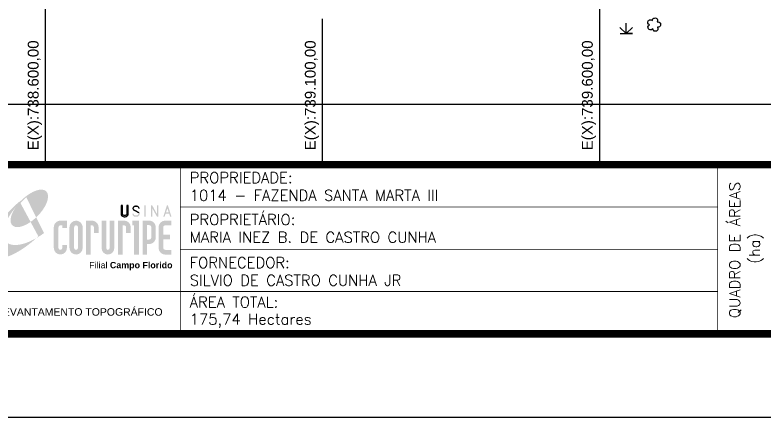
# Model space of a CAD drawing. Extents: x 737026 to 741481, y 7824136 to 7827286.
# Drawn here: x 738545 to 739899, y 7824136 to 7824861 of the extents above; entities that cross this region are included whole.
import ezdxf
from ezdxf.enums import TextEntityAlignment as Align

# ---------------------------------------------------------------- set-up
doc = ezdxf.new("R2010")
doc.units = 0
doc.linetypes.add('CONTINUO', pattern=[0])
doc.linetypes.add('LIN0', pattern=[0])
for name, color, linetype in [('_SIMBOLO ARVORE', 118, 'Continuous'), ('_SIMBOLO BREJO', 118, 'Continuous'), ('MALHA', 8, 'Continuous'), ('MARGEM', 5, 'Continuous')]:
    doc.layers.add(name, color=color, linetype=linetype)
doc.styles.add('ARIAL', font='arial.ttf')
doc.styles.add('Simplex', font='simplex.shx')
doc.styles.get("Standard").update_dxf_attribs({"font": 'arial.ttf'})

# ---------------------------------------------------------------- blocks, each defined once
blk = doc.blocks.new('A$C78F83FB3')
at = {"layer": 'MARGEM'}
h = blk.add_hatch(color=20, dxfattribs=at)
edge = h.paths.add_edge_path()
edge.add_ellipse((19.49, 23.77), major_axis=(-6.68, -6.67), ratio=0.469426, start_angle=292.7328, end_angle=601.2579)
edge.add_ellipse((22.83, 22.05), major_axis=(12.64, 11.29), ratio=0.457614, start_angle=79.9069, end_angle=107.9139)
edge = h.paths.add_edge_path()
edge.add_ellipse((18.28, 18.7), major_axis=(13.95, 13.59), ratio=0.386848, start_angle=63.9612, end_angle=264.5993)
edge.add_ellipse((22.83, 22.05), major_axis=(12.64, 11.29), ratio=0.457614, start_angle=107.9139, end_angle=245.1182, ccw=False)
edge.add_ellipse((19.49, 23.77), major_axis=(-6.68, -6.67), ratio=0.469426, start_angle=241.2579, end_angle=292.7328, ccw=False)
for color, points in [(20, [(15.46, 26.12), (14.17, 24.81), (14.06, 24.24), (14.39, 23.97), (14.67, 24.54), (19.47, 29.32), (18.48, 28.66), (17.31, 27.78)]), (7, [(58.42, 24.9), (57.9, 24.9), (57.9, 21.73, -0.414214), (57.15, 20.98), (56.84, 20.98, -0.414214), (56.09, 21.73), (56.09, 24.9), (55.57, 24.9), (55.57, 21.73, 0.414214), (56.84, 20.46), (57.15, 20.46, 0.414214), (58.42, 21.73)]), (7, [(61.7, 24.9), (61.23, 24.9, 0.396318), (60.04, 23.78), (60.04, 23.72, 0.151912), (60.39, 22.97), (60.46, 22.92), (62.18, 22), (62.85, 21.83, 0.12407), (62.51, 22.42), (60.75, 23.36, -0.13192), (60.56, 23.77, -0.385578), (61.23, 24.37), (61.7, 24.37, -0.414214), (62.37, 23.7), (62.89, 23.7, 0.414214)]), (7, [(62.37, 23.7), (62.89, 23.7, 0.414214), (61.7, 24.9), (61.23, 24.9, 0.396318), (60.04, 23.78), (60.04, 23.72, 0.151912), (60.39, 22.97), (60.46, 22.92), (62.18, 22), (62.18, 22, -0.131921), (62.37, 21.59, -0.385578), (61.7, 20.98), (61.23, 20.98, -0.414214), (60.56, 21.65), (60.04, 21.65, 0.414214), (61.23, 20.46), (61.7, 20.46, 0.402546), (62.89, 21.61, 0.165292), (62.51, 22.42), (60.75, 23.36, -0.13192), (60.56, 23.77, -0.385578), (61.23, 24.37), (61.7, 24.37, -0.414214)]), (7, [(30.97, 12.46), (29.13, 12.46), (29.13, 8.21, 1), (34.29, 8.21), (34.29, 9.41), (32.45, 9.41), (32.45, 8.21, -1), (30.97, 8.21)])]:
    blk.add_hatch(color=color, dxfattribs=at).paths.add_polyline_path(points)
h = blk.add_hatch(color=7, dxfattribs=at)
h.paths.add_polyline_path([(65.24, 24.9), (64.72, 24.9), (64.72, 20.46), (65.24, 20.46)])
h.paths.add_polyline_path([(67.38, 20.46), (67.9, 20.46), (67.9, 23.74), (69.74, 20.46), (70.23, 20.46), (70.23, 24.9), (69.71, 24.9), (69.71, 21.58), (67.85, 24.9), (67.38, 24.9)])
h.paths.add_polyline_path([(72.17, 20.46), (72.72, 20.46), (73.14, 21.73), (74.49, 21.73), (74.9, 20.46), (75.45, 20.46), (74, 24.9), (73.62, 24.9)])
h.paths.add_polyline_path([(73.81, 23.8), (74.32, 22.25), (73.31, 22.25)], flags=16)
h = blk.add_hatch(color=7, dxfattribs=at)
h.paths.add_polyline_path([(31.71, 18.93, 0.414214), (29.13, 16.35), (29.13, 12.46), (30.97, 12.46), (30.97, 16.35, -0.414214), (31.71, 17.09), (32.45, 17.09), (32.45, 16.02), (34.29, 16.02), (34.29, 18.93)])
h.paths.add_polyline_path([(44.15, 17.09, -0.414214), (44.89, 16.35), (44.89, 14.1), (46.72, 14.1), (46.72, 16.17, 0.433937), (44.15, 18.93), (41.77, 18.93), (41.77, 12.46), (43.61, 12.46), (43.61, 17.09)])
h.paths.add_polyline_path([(43.61, 12.46), (41.77, 12.46), (41.77, 5.62), (43.61, 5.62)])
h.paths.add_polyline_path([(47.92, 12.46), (49.75, 12.46), (49.75, 18.93), (47.92, 18.93)])
h.paths.add_polyline_path([(52.91, 18.93), (51.08, 18.93), (51.08, 12.46), (52.91, 12.46)])
h.paths.add_polyline_path([(51.08, 8.12, -1), (49.75, 8.12), (49.75, 12.46), (47.92, 12.46), (47.92, 8.12, 1), (52.91, 8.12), (52.91, 12.46), (51.08, 12.46)])
h.paths.add_polyline_path([(54.41, 12.46), (56.25, 12.46), (56.25, 17.09), (56.79, 17.09, -0.414214), (57.53, 16.35), (57.53, 14.1), (59.36, 14.1), (59.36, 16.17, 0.433937), (56.79, 18.93), (54.41, 18.93)])
h.paths.add_polyline_path([(56.25, 12.46), (54.41, 12.46), (54.41, 5.62), (56.25, 5.62)])
h.paths.add_polyline_path([(60.73, 12.46), (62.58, 12.46), (62.58, 18.93), (60.02, 18.93), (60.02, 17.08), (60.73, 17.08)])
h.paths.add_polyline_path([(62.58, 12.46), (60.73, 12.46), (60.73, 5.62), (62.58, 5.62)])
h.paths.add_polyline_path([(64.06, 12.46), (65.82, 12.46), (65.82, 17.17), (66.66, 17.17, -0.450417), (67.48, 16.25), (67.48, 12.46), (69.24, 12.46, 0.002307), (69.24, 12.48, 0.005282), (69.23, 12.54, -0.000938), (69.23, 12.53), (69.23, 16.17, 0.433937), (66.66, 18.93), (64.06, 18.93)])
h.paths.add_polyline_path([(64.06, 5.62), (65.82, 5.62), (65.82, 9.77), (66.66, 9.77, 0.426056), (69.24, 12.46), (67.48, 12.46), (67.48, 12.45, -0.450417), (66.66, 11.53), (65.82, 11.53), (65.82, 12.46), (64.06, 12.46)])
h.paths.add_polyline_path([(70.37, 12.46), (74.87, 12.46), (74.87, 13.44), (72.21, 13.44), (72.21, 16.35, -0.414214), (72.95, 17.09), (75.38, 17.09), (75.38, 18.93), (72.95, 18.93, 0.414214), (70.37, 16.35)])
h.paths.add_polyline_path([(72.21, 11.62), (74.87, 11.62), (74.87, 12.46), (70.37, 12.46), (70.37, 8.21, 0.414214), (72.95, 5.62), (75.38, 5.62), (75.38, 7.47), (72.95, 7.47, -0.414214), (72.21, 8.21)])
h = blk.add_hatch(color=7, dxfattribs=at)
h.paths.add_polyline_path([(35.29, 16.35), (35.29, 8.21, 1), (40.46, 8.21, 0.016978), (40.45, 8.38), (40.45, 16.17, 0.433937), (37.88, 18.93), (37.87, 18.93, 0.41391)])
h.paths.add_polyline_path([(38.62, 16.35), (38.62, 8.21, -1), (37.13, 8.21), (37.13, 16.35, -1)], flags=16)
at = {"layer": 'MARGEM', "color": 7}
blk.add_lwpolyline([(58.42, 24.9), (57.9, 24.9), (57.9, 21.73, -0.414214), (57.15, 20.98), (56.84, 20.98, -0.414214), (56.09, 21.73), (56.09, 24.9), (55.57, 24.9), (55.57, 21.73, 0.414214), (56.84, 20.46), (57.15, 20.46, 0.414214), (58.42, 21.73), (58.42, 24.9)], format="xyb", close=True, dxfattribs=at)
at = {"layer": 'MARGEM', "color": 252, "insert": (43.05, 2.72), "char_height": 2.5, "width": 33.0271, "attachment_point": 1, "style": 'ARIAL'}
blk.add_mtext('Filial {\\fArial|b1|i0|c0|p34;Campo Florido}', dxfattribs=at)

msp = doc.modelspace()

# ---------------------------------------------------------------- linework, layer by layer
at = {"layer": '_SIMBOLO ARVORE', "linetype": 'CONTINUO'}
msp.add_polyline3d([(739696.3, 7824835.9, 0), (739694.2, 7824834.2, 0), (739691.6, 7824833.9, 0), (739689.7, 7824834.6, 0), (739688.4, 7824835.9, 0), (739687.8, 7824837.4, 0), (739687.7, 7824839.6, 0), (739688.4, 7824841, 0), (739689.2, 7824842.1, 0), (739690.7, 7824843.1, 0), (739689.7, 7824843.4, 0), (739688.8, 7824844.2, 0), (739687.6, 7824846, 0), (739687.4, 7824848.1, 0), (739688.2, 7824850.3, 0), (739689.1, 7824851.1, 0), (739690.7, 7824852, 0), (739692.3, 7824852.2, 0), (739693.6, 7824852, 0), (739694.6, 7824851.6, 0), (739695.7, 7824850.6, 0), (739696.1, 7824852.5, 0), (739696.4, 7824853.3, 0), (739697.2, 7824854.3, 0), (739698.5, 7824854.8, 0), (739699.7, 7824855.3, 0), (739701.1, 7824855.5, 0), (739702.4, 7824855.3, 0), (739703.4, 7824854.7, 0), (739704.2, 7824853.9, 0), (739704.9, 7824852.5, 0), (739705.2, 7824851, 0), (739704.6, 7824848.3, 0), (739706.4, 7824848.3, 0), (739708, 7824847.9, 0), (739709.5, 7824846.8, 0), (739710.3, 7824845.8, 0), (739710.5, 7824842.1, 0), (739709.6, 7824840.5, 0), (739708.4, 7824839.4, 0), (739706.5, 7824838.9, 0), (739704.8, 7824839, 0), (739705.7, 7824835.5, 0), (739705.3, 7824834.1, 0), (739704.3, 7824832.7, 0), (739703.2, 7824831.8, 0), (739701.6, 7824831.4, 0), (739700.1, 7824831.5, 0), (739698.9, 7824831.8, 0), (739697.6, 7824833.1, 0), (739696.7, 7824834.3, 0), (739696.4, 7824836.1, 0)], dxfattribs=at)
at = {"layer": '_SIMBOLO BREJO', "linetype": 'CONTINUO'}
msp.add_polyline3d([(739637.3, 7824827.2, 0), (739659.7, 7824827.2, 0), (739648.5, 7824827.2, 0), (739637.2, 7824838.4, 0), (739648.5, 7824827.2, 0), (739659.8, 7824838.4, 0), (739648.5, 7824827.2, 0), (739648.5, 7824846.1, 0)], dxfattribs=at)
at = {"layer": 'MALHA', "color": 8}
for points in [[(738600, 7825114.2), (738600, 7824859), (738600, 7824590.8)], [(739600, 7825004.8), (739600, 7824859), (739600, 7824590.8)], [(739100, 7824853.9), (739100, 7824590.8)], [(737176.3, 7824700), (741331.3, 7824700)]]:
    msp.add_lwpolyline(points, dxfattribs=at)
at = {"layer": 'MARGEM', "color": 174, "linetype": 'LIN0', "flags": 128}
msp.add_lwpolyline([(741481.3, 7827285.8), (737026.3, 7827285.8), (737026.3, 7824135.8), (741481.3, 7824135.8)], close=True, dxfattribs=at)
at = {"layer": 'MARGEM', "color": 174, "linetype": 'LIN0', "const_width": 13.6, "flags": 128}
for points in [[(741331.3, 7827135.8), (737176.3, 7827135.8), (737176.3, 7824285.8), (741331.3, 7824285.8)], [(738481.3, 7824590.8), (741331.3, 7824590.8), (741331.3, 7824285.8), (738481.3, 7824285.8)]]:
    msp.add_lwpolyline(points, close=True, dxfattribs=at)
at = {"layer": 'MARGEM', "color": 174, "linetype": 'LIN0', "flags": 128}
for points, const_width in [([(738843.7, 7824590.8), (738843.7, 7824285.8)], 1.51), ([(738843.7, 7824590.8), (738843.7, 7824288.6)], 1.5), ([(739813.5, 7824590.8), (739813.5, 7824289.6)], 1.51), ([(738843.7, 7824514.6), (739813.5, 7824514.6)], 1.51), ([(738843.7, 7824438.3), (739813.5, 7824438.3)], 1.51), ([(738481.3, 7824362.1), (739813.5, 7824362.1)], 1.51)]:
    msp.add_lwpolyline(points, dxfattribs=dict(at, const_width=const_width))

# ---------------------------------------------------------------- block references
at = {"layer": 'MARGEM', "linetype": 'ByBlock', "xscale": 4.587008144540713, "yscale": 4.587008144540713, "zscale": 4.587008144540713}
msp.add_blockref('A$C78F83FB3', (738481.9, 7824403), dxfattribs=at)

# ---------------------------------------------------------------- texts
at = {"layer": 'MALHA'}
for s, p in [('E(X):738.600,00', (738593.9, 7824616.6)), ('E(X):739.100,00', (739093.9, 7824616.6)), ('E(X):739.600,00', (739593.9, 7824616.6))]:
    msp.add_text(s, height=19.5, rotation=90, dxfattribs=at).set_placement(p, align=Align.BOTTOM_LEFT)
at = {"layer": 'MARGEM', "color": 7, "linetype": 'Continuous', "lineweight": 9, "style": 'Simplex'}
for s, p in [('PROPRIEDADE:', (738860.8, 7824577.1)), ('PROPRIETÁRIO:', (738860.8, 7824501.6)), ('FORNECEDOR:', (738860.8, 7824423.8)), ('ÁREA TOTAL:', (738860.8, 7824352.7))]:
    msp.add_text(s, height=19.5, dxfattribs=at).set_placement(p, align=Align.TOP_LEFT)
at = {"layer": 'MARGEM', "color": 7, "linetype": 'Continuous', "style": 'Simplex'}
for s, p in [('QUADRO DE ÁREAS', (739844.3, 7824436.9)), ('(ha)', (739879.9, 7824439.9))]:
    msp.add_text(s, height=19.5, rotation=90, dxfattribs=at).set_placement(p, align=Align.MIDDLE_CENTER)
for s, p in [('1014 - FAZENDA SANTA MARTA III', (738860.8, 7824545.3)), ('MARIA INEZ B. DE CASTRO CUNHA ', (738860.8, 7824469.7)), ('SILVIO DE CASTRO CUNHA JR', (738860.8, 7824392)), ('175,74 Hectares', (738860.8, 7824322))]:
    msp.add_text(s, height=19.5, dxfattribs=at).set_placement(p, align=Align.TOP_LEFT)
at = {"layer": 'MARGEM', "color": 7, "linetype": 'ByBlock'}
msp.add_text('LEVANTAMENTO TOPOGRÁFICO', height=13.5, dxfattribs=at).set_placement((738662.5, 7824325.3), align=Align.MIDDLE_CENTER)

doc.saveas('drawing.dxf')
